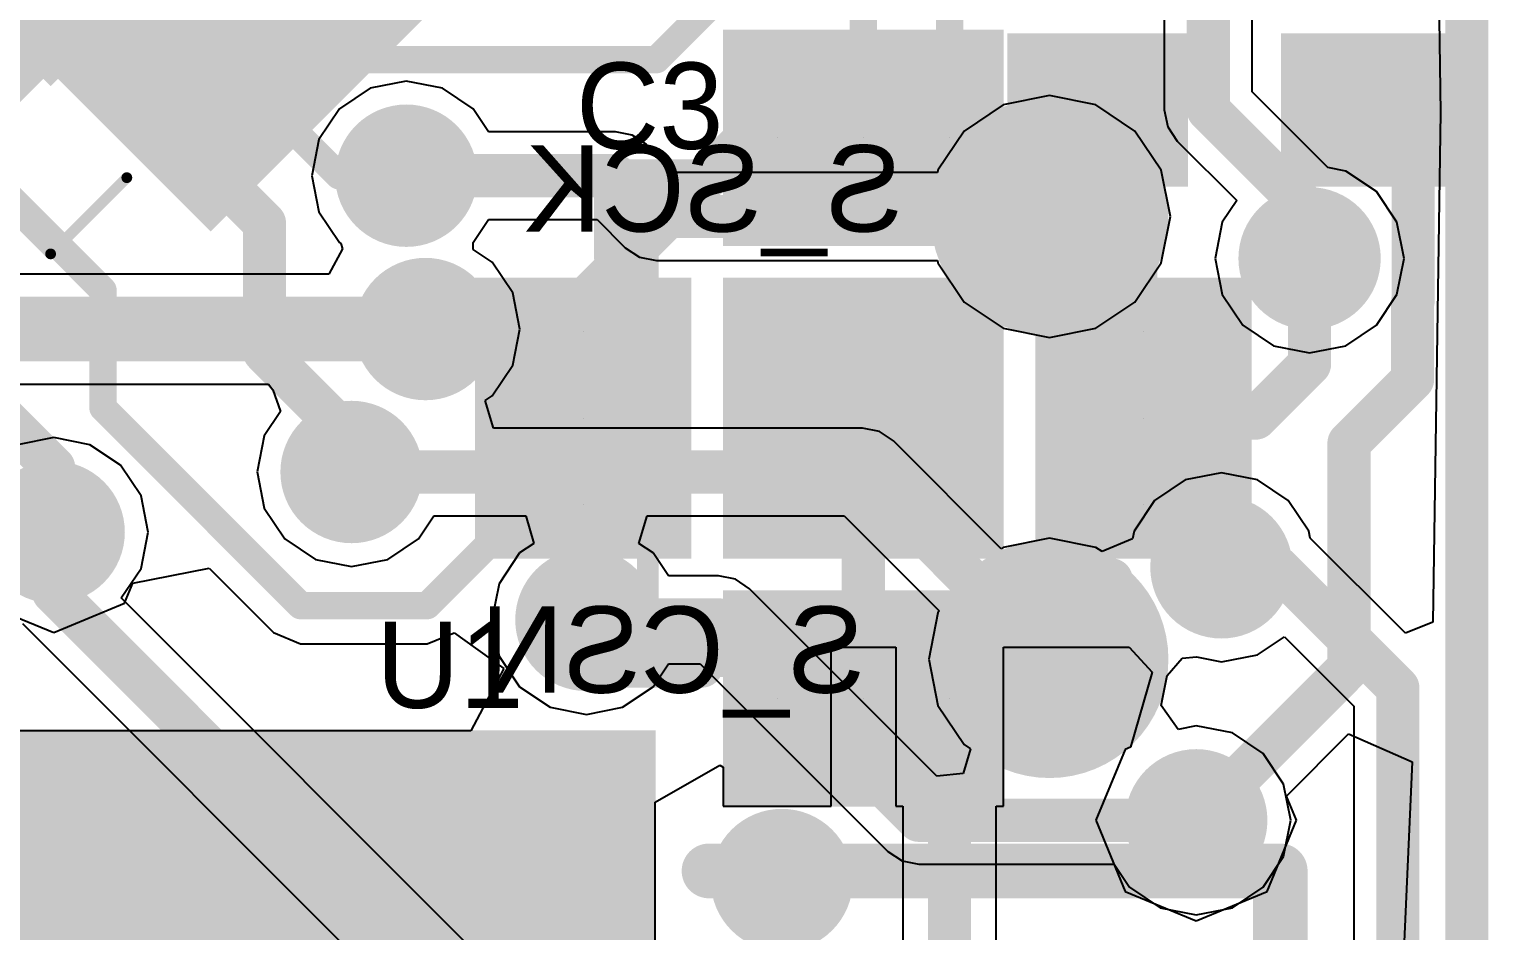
# Model space of a CAD drawing. Header units: millimetres. Extents: x 60.9 to 81, y 34.2 to 64.9.
# Drawn here: x 74.12 to 80.97, y 45.14 to 49.32 of the extents above; entities that cross this region are included whole.
import ezdxf

# ---------------------------------------------------------------- set-up
doc = ezdxf.new("R2010")
doc.units = ezdxf.units.MM
for name, color, linetype in [('BottomLayer', 5, 'Continuous'), ('BottomOverlay', 54, 'Continuous'), ('BottomPaste', 16, 'Continuous'), ('BottomSolder', 6, 'Continuous'), ('KeepOutLayer', 6, 'Continuous'), ('Mechanical13', 56, 'Continuous'), ('Mechanical15', 56, 'Continuous'), ('MultiLayer', 9, 'Continuous'), ('PadHoleLayer', 156, 'Continuous'), ('TopLayer', 1, 'Continuous'), ('TopOverlay', 2, 'Continuous'), ('TopPaste', 8, 'Continuous'), ('TopSolder', 216, 'Continuous'), ('ViaHoleLayer', 16, 'Continuous')]:
    doc.layers.add(name, color=color, linetype=linetype)

# ---------------------------------------------------------------- blocks, each defined once
blk = doc.blocks.new('MAS_2')
at = {"layer": 'Mechanical13', "const_width": 0.1}
for points in [[(0.3, 0.55), (2.3, 0.55)], [(0.3, -1.4), (0.3, 0.55)], [(2.3, -1.4), (2.3, 0.55)], [(0.3, -1.4), (2.3, -1.4)]]:
    blk.add_lwpolyline(points, dxfattribs=at)
at = {"layer": 'Mechanical13', "const_width": 0.05}
for points in [[(0.275, 0.55, 1), (0.325, 0.55, 1)], [(0.275, 0.55, 1), (0.325, 0.55, 1)], [(2.275, 0.55, 1), (2.325, 0.55, 1)], [(2.275, 0.55, 1), (2.325, 0.55, 1)], [(0.275, -1.4, 1), (0.325, -1.4, 1)], [(0.275, -1.4, 1), (0.325, -1.4, 1)], [(2.275, -1.4, 1), (2.325, -1.4, 1)], [(2.275, -1.4, 1), (2.325, -1.4, 1)]]:
    blk.add_lwpolyline(points, format="xyb", close=True, dxfattribs=at)
at = {"layer": 'Mechanical15', "const_width": 0.1}
for points in [[(1.3, -0.9), (1.3, 0.1)], [(0.8, -0.4), (1.8, -0.4)]]:
    blk.add_lwpolyline(points, dxfattribs=at)
at = {"layer": 'Mechanical15', "const_width": 0.05}
for points in [[(1.275, 0.1, 1), (1.325, 0.1, 1)], [(0.775, -0.4, 1), (0.825, -0.4, 1)], [(1.775, -0.4, 1), (1.825, -0.4, 1)], [(1.275, -0.9, 1), (1.325, -0.9, 1)]]:
    blk.add_lwpolyline(points, format="xyb", close=True, dxfattribs=at)
at = {"layer": 'PadHoleLayer'}
for points in [[(0.9, 0.9), (0.9, 0.9), (0.9, 0.9), (0.9, 0.9)], [(1.3, 0.9), (1.3, 0.9), (1.3, 0.9), (1.3, 0.9)], [(1.7, 0.9), (1.7, 0.9), (1.7, 0.9), (1.7, 0.9)], [(0, 0), (0, 0), (0, 0), (0, 0)], [(2.6, 0), (2.6, 0), (2.6, 0), (2.6, 0)], [(0, -0.4), (0, -0.4), (0, -0.4), (0, -0.4)], [(2.6, -0.4), (2.6, -0.4), (2.6, -0.4), (2.6, -0.4)], [(0, -0.8), (0, -0.8), (0, -0.8), (0, -0.8)], [(2.6, -0.8), (2.6, -0.8), (2.6, -0.8), (2.6, -0.8)], [(0.9, -1.7), (0.9, -1.7), (0.9, -1.7), (0.9, -1.7)], [(1.3, -1.7), (1.3, -1.7), (1.3, -1.7), (1.3, -1.7)], [(1.7, -1.7), (1.7, -1.7), (1.7, -1.7), (1.7, -1.7)]]:
    blk.add_lwpolyline(points, close=True, dxfattribs=at)
at = {"layer": 'TopLayer'}
for points in [[(0.75, 0.5), (1.05, 0.5), (0.75, 1.3), (1.05, 1.3)], [(1.15, 0.5), (1.45, 0.5), (1.15, 1.3), (1.45, 1.3)], [(1.55, 0.5), (1.85, 0.5), (1.55, 1.3), (1.85, 1.3)], [(0.4, -0.15), (0.4, 0.15), (-0.4, -0.15), (-0.4, 0.15)], [(0.75, -0.95), (1.85, -0.95), (0.75, 0.15), (1.85, 0.15)], [(3, -0.15), (3, 0.15), (2.2, -0.15), (2.2, 0.15)], [(0.4, -0.55), (0.4, -0.25), (-0.4, -0.55), (-0.4, -0.25)], [(3, -0.55), (3, -0.25), (2.2, -0.55), (2.2, -0.25)], [(0.4, -0.95), (0.4, -0.65), (-0.4, -0.95), (-0.4, -0.65)], [(3, -0.95), (3, -0.65), (2.2, -0.95), (2.2, -0.65)], [(0.75, -2.1), (1.05, -2.1), (0.75, -1.3), (1.05, -1.3)], [(1.15, -2.1), (1.45, -2.1), (1.15, -1.3), (1.45, -1.3)], [(1.55, -2.1), (1.85, -2.1), (1.55, -1.3), (1.85, -1.3)]]:
    blk.add_solid(points, dxfattribs=at)
at = {"layer": 'TopOverlay', "const_width": 0.2}
for points in [[(0.15, 0.7), (0.55, 0.7)], [(0.15, 0.35), (0.15, 0.7)], [(2.05, 0.7), (2.45, 0.7)], [(2.45, 0.35), (2.45, 0.7)], [(0.15, -1.55), (0.15, -1.15)], [(2.45, -1.55), (2.45, -1.15)], [(0.15, -1.55), (0.55, -1.55)], [(2.05, -1.55), (2.45, -1.55)]]:
    blk.add_lwpolyline(points, dxfattribs=at)
at = {"layer": 'TopOverlay', "const_width": 0.1}
for points in [[(0.1, 0.7, 1), (0.2, 0.7, 1)], [(0.1, 0.7, 1), (0.2, 0.7, 1)], [(0.5, 0.7, 1), (0.6, 0.7, 1)], [(2, 0.7, 1), (2.1, 0.7, 1)], [(2.4, 0.7, 1), (2.5, 0.7, 1)], [(2.4, 0.7, 1), (2.5, 0.7, 1)], [(0.1, 0.35, 1), (0.2, 0.35, 1)], [(2.4, 0.35, 1), (2.5, 0.35, 1)], [(0.1, -1.15, 1), (0.2, -1.15, 1)], [(2.4, -1.15, 1), (2.5, -1.15, 1)], [(0.1, -1.55, 1), (0.2, -1.55, 1)], [(0.1, -1.55, 1), (0.2, -1.55, 1)], [(0.5, -1.55, 1), (0.6, -1.55, 1)], [(2, -1.55, 1), (2.1, -1.55, 1)], [(2.4, -1.55, 1), (2.5, -1.55, 1)], [(2.4, -1.55, 1), (2.5, -1.55, 1)]]:
    blk.add_lwpolyline(points, format="xyb", close=True, dxfattribs=at)
at = {"layer": 'TopPaste'}
for points in [[(0.75, 0.5), (1.05, 0.5), (0.75, 1.3), (1.05, 1.3)], [(1.15, 0.5), (1.45, 0.5), (1.15, 1.3), (1.45, 1.3)], [(1.55, 0.5), (1.85, 0.5), (1.55, 1.3), (1.85, 1.3)], [(0.4, -0.15), (0.4, 0.15), (-0.4, -0.15), (-0.4, 0.15)], [(0.75, -0.95), (1.85, -0.95), (0.75, 0.15), (1.85, 0.15)], [(3, -0.15), (3, 0.15), (2.2, -0.15), (2.2, 0.15)], [(0.4, -0.55), (0.4, -0.25), (-0.4, -0.55), (-0.4, -0.25)], [(3, -0.55), (3, -0.25), (2.2, -0.55), (2.2, -0.25)], [(0.4, -0.95), (0.4, -0.65), (-0.4, -0.95), (-0.4, -0.65)], [(3, -0.95), (3, -0.65), (2.2, -0.95), (2.2, -0.65)], [(0.75, -2.1), (1.05, -2.1), (0.75, -1.3), (1.05, -1.3)], [(1.15, -2.1), (1.45, -2.1), (1.15, -1.3), (1.45, -1.3)], [(1.55, -2.1), (1.85, -2.1), (1.55, -1.3), (1.85, -1.3)]]:
    blk.add_solid(points, dxfattribs=at)
at = {"layer": 'TopSolder'}
for points in [[(0.6484, 0.3984), (1.1516, 0.3984), (0.6484, 1.4016), (1.1516, 1.4016)], [(1.0484, 0.3984), (1.5516, 0.3984), (1.0484, 1.4016), (1.5516, 1.4016)], [(1.4484, 0.3984), (1.9516, 0.3984), (1.4484, 1.4016), (1.9516, 1.4016)], [(0.5016, -0.2516), (0.5016, 0.2516), (-0.5016, -0.2516), (-0.5016, 0.2516)], [(0.6484, -1.0516), (1.9516, -1.0516), (0.6484, 0.2516), (1.9516, 0.2516)], [(3.1016, -0.2516), (3.1016, 0.2516), (2.0984, -0.2516), (2.0984, 0.2516)], [(0.5016, -0.6516), (0.5016, -0.1484), (-0.5016, -0.6516), (-0.5016, -0.1484)], [(3.1016, -0.6516), (3.1016, -0.1484), (2.0984, -0.6516), (2.0984, -0.1484)], [(0.5016, -1.0516), (0.5016, -0.5484), (-0.5016, -1.0516), (-0.5016, -0.5484)], [(3.1016, -1.0516), (3.1016, -0.5484), (2.0984, -1.0516), (2.0984, -0.5484)], [(0.6484, -2.2016), (1.1516, -2.2016), (0.6484, -1.1984), (1.1516, -1.1984)], [(1.0484, -2.2016), (1.5516, -2.2016), (1.0484, -1.1984), (1.5516, -1.1984)], [(1.4484, -2.2016), (1.9516, -2.2016), (1.4484, -1.1984), (1.9516, -1.1984)]]:
    blk.add_solid(points, dxfattribs=at)
blk = doc.blocks.new('0402_15')
at = {"layer": 'TopLayer'}
for points in [[(-0.9525, -0.254), (-0.3175, -0.254), (-0.9525, 0.254), (-0.3175, 0.254)], [(0.3175, -0.254), (0.9525, -0.254), (0.3175, 0.254), (0.9525, 0.254)]]:
    blk.add_solid(points, dxfattribs=at)
at = {"layer": 'TopPaste'}
for points in [[(-0.9525, -0.254), (-0.3175, -0.254), (-0.9525, 0.254), (-0.3175, 0.254)], [(0.3175, -0.254), (0.9525, -0.254), (0.3175, 0.254), (0.9525, 0.254)]]:
    blk.add_solid(points, dxfattribs=at)
at = {"layer": 'TopSolder'}
for points in [[(-1.0541, -0.3556), (-0.2159, -0.3556), (-1.0541, 0.3556), (-0.2159, 0.3556)], [(0.2159, -0.3556), (1.0541, -0.3556), (0.2159, 0.3556), (1.0541, 0.3556)]]:
    blk.add_solid(points, dxfattribs=at)
blk = doc.blocks.new('EM9304V01_QFN28_4X4_17')
at = {"layer": 'TopLayer'}
for points in [[(2.35, -0.515), (2.35, -0.285), (1.55, -0.515), (1.55, -0.285)], [(2.35, -0.9), (2.35, -0.7), (1.55, -0.9), (1.55, -0.7)], [(2.35, -1.3), (2.35, -1.1), (1.55, -1.3), (1.55, -1.1)]]:
    blk.add_solid(points, dxfattribs=at)
at = {"layer": 'TopOverlay', "const_width": 0.05}
for points in [[(2, -2), (2, -1.5001)], [(1.5, -2), (2, -2)]]:
    blk.add_lwpolyline(points, dxfattribs=at)
at = {"layer": 'TopOverlay', "const_width": 0.025}
for points in [[(1.9875, -1.5001, 1), (2.0125, -1.5001, 1)], [(1.9875, -2, 1), (2.0125, -2, 1)], [(1.9875, -2, 1), (2.0125, -2, 1)]]:
    blk.add_lwpolyline(points, format="xyb", close=True, dxfattribs=at)
at = {"layer": 'TopPaste'}
for points in [[(2.35, -0.515), (2.35, -0.285), (1.55, -0.515), (1.55, -0.285)], [(2.35, -0.9), (2.35, -0.7), (1.55, -0.9), (1.55, -0.7)], [(2.35, -1.3), (2.35, -1.1), (1.55, -1.3), (1.55, -1.1)]]:
    blk.add_solid(points, dxfattribs=at)
at = {"layer": 'TopSolder'}
for points in [[(-1.45, -1.45), (1.45, -1.45), (-1.45, 1.45), (1.45, 1.45)], [(-1.3016, -1.3016), (1.3016, -1.3016), (-1.3016, 1.3016), (1.3016, 1.3016)], [(2.4516, -0.2016), (2.4516, 0.2016), (1.4484, -0.2016), (1.4484, 0.2016)], [(2.4516, -0.6166), (2.4516, -0.1834), (1.4484, -0.6166), (1.4484, -0.1834)], [(2.4516, -1.0016), (2.4516, -0.5984), (1.4484, -1.0016), (1.4484, -0.5984)], [(2.4516, -1.4016), (2.4516, -0.9984), (1.4484, -1.4016), (1.4484, -0.9984)], [(0.9984, -2.4516), (1.4016, -2.4516), (0.9984, -1.4484), (1.4016, -1.4484)]]:
    blk.add_solid(points, dxfattribs=at)
blk = doc.blocks.new('TP_18')
at = {"layer": 'BottomLayer', "const_width": 0.45}
blk.add_lwpolyline([(-0.1728, 0, 1), (0.2772, 0, 1)], format="xyb", close=True, dxfattribs=at)
at = {"layer": 'BottomPaste', "const_width": 0.45}
blk.add_lwpolyline([(-0.1728, 0, 1), (0.2772, 0, 1)], format="xyb", close=True, dxfattribs=at)
at = {"layer": 'BottomSolder', "const_width": 0.5516}
blk.add_lwpolyline([(-0.2236, 0, 1), (0.328, 0, 1)], format="xyb", close=True, dxfattribs=at)
blk = doc.blocks.new('BUZZER_9X9_28')
at = {"layer": 'TopLayer'}
blk.add_solid([(-0.65, -1.75), (0.65, -1.75), (-0.65, 1.75), (0.65, 1.75)], dxfattribs=at)
at = {"layer": 'TopOverlay', "const_width": 0.254}
for points in [[(-0.1, 2.1), (-0.1, 4.75)], [(8.9, 4.75), (-0.1, 4.75)]]:
    blk.add_lwpolyline(points, dxfattribs=at)
at = {"layer": 'TopOverlay', "const_width": 0.127}
for points in [[(-0.1635, 4.75, 1), (-0.0365, 4.75, 1)], [(-0.1635, 4.75, 1), (-0.0365, 4.75, 1)], [(-0.1635, 2.1, 1), (-0.0365, 2.1, 1)]]:
    blk.add_lwpolyline(points, format="xyb", close=True, dxfattribs=at)
at = {"layer": 'TopPaste'}
blk.add_solid([(-0.65, -1.75), (0.65, -1.75), (-0.65, 1.75), (0.65, 1.75)], dxfattribs=at)
at = {"layer": 'TopSolder'}
blk.add_solid([(-0.7516, -1.8516), (0.7516, -1.8516), (-0.7516, 1.8516), (0.7516, 1.8516)], dxfattribs=at)
blk = doc.blocks.new('TP_30')
at = {"layer": 'BottomLayer', "const_width": 0.45}
blk.add_lwpolyline([(-5.6469, 3.175, 1), (-5.1969, 3.175, 1)], format="xyb", close=True, dxfattribs=at)
at = {"layer": 'BottomPaste', "const_width": 0.45}
blk.add_lwpolyline([(-5.6469, 3.175, 1), (-5.1969, 3.175, 1)], format="xyb", close=True, dxfattribs=at)
at = {"layer": 'BottomSolder', "const_width": 0.5516}
blk.add_lwpolyline([(-5.6977, 3.175, 1), (-5.1461, 3.175, 1)], format="xyb", close=True, dxfattribs=at)

msp = doc.modelspace()

# ---------------------------------------------------------------- linework, layer by layer
at = {"layer": 'BottomLayer'}
for p, q in [((80.6446, 50.3672), (80.6662, 48.9381)), ((79.7922, 49.0344), (79.7922, 50.0948)), ((79.3843, 49.982), (79.3843, 48.9499)), ((75.6993, 49.0504), (75.557, 48.9553)), ((75.8672, 49.0838), (75.6993, 49.0504)), ((76.035, 49.0504), (75.8672, 49.0838)), ((76.1773, 48.9553), (76.035, 49.0504)), ((80.1433, 48.6833), (79.7922, 49.0344)), ((78.6371, 48.9736), (78.4551, 48.852)), ((78.8517, 49.0163), (78.6371, 48.9736)), ((79.0663, 48.9736), (78.8517, 49.0163)), ((79.2482, 48.852), (79.0663, 48.9736)), ((75.557, 48.9553), (75.4619, 48.813)), ((76.2483, 48.8491), (76.1773, 48.9553)), ((79.3843, 48.9499), (79.3999, 48.8719)), ((80.6662, 48.9381), (80.6305, 46.5748)), ((76.8378, 48.8491), (76.2483, 48.8491)), ((76.9159, 48.8335), (76.8378, 48.8491)), ((76.982, 48.7893), (76.9159, 48.8335)), ((78.4551, 48.852), (78.3336, 48.6701)), ((79.3698, 48.6701), (79.2482, 48.852)), ((79.3999, 48.8719), (79.4441, 48.8057)), ((75.4619, 48.813), (75.4285, 48.6451)), ((77.1119, 48.6594), (76.982, 48.7893)), ((79.4441, 48.8057), (79.72, 48.5298)), ((75.4285, 48.6451), (75.4619, 48.4773)), ((78.3315, 48.6594), (77.1119, 48.6594)), ((78.3336, 48.6701), (78.3315, 48.6594)), ((79.4124, 48.4555), (79.3698, 48.6701)), ((80.226, 48.6668), (80.1433, 48.6833)), ((80.3683, 48.5718), (80.226, 48.6668)), ((80.4634, 48.4295), (80.3683, 48.5718)), ((79.72, 48.5298), (79.6529, 48.4295)), ((75.4619, 48.4773), (75.557, 48.335)), ((76.1773, 48.335), (76.2483, 48.4412)), ((76.2483, 48.4412), (76.7534, 48.4412)), ((76.7534, 48.4412), (76.8833, 48.3113)), ((79.3698, 48.2409), (79.4124, 48.4555)), ((79.6529, 48.4295), (79.6195, 48.2616)), ((80.4968, 48.2616), (80.4634, 48.4295)), ((75.5718, 48.3056), (75.5077, 48.1888)), ((75.557, 48.335), (75.5639, 48.3304)), ((75.5639, 48.3304), (75.5718, 48.3056)), ((76.1773, 48.3035), (76.1773, 48.335)), ((76.2662, 48.2441), (76.1773, 48.3035)), ((76.8833, 48.3113), (76.9494, 48.2671)), ((76.3613, 48.1018), (76.2662, 48.2441)), ((76.9494, 48.2671), (77.0275, 48.2516)), ((77.0275, 48.2516), (78.3315, 48.2516)), ((78.3315, 48.2516), (78.3336, 48.2409)), ((78.3336, 48.2409), (78.4551, 48.059)), ((79.2482, 48.059), (79.3698, 48.2409)), ((79.6195, 48.2616), (79.6529, 48.0937)), ((80.4634, 48.0937), (80.4968, 48.2616)), ((75.5077, 48.1888), (73.8056, 48.1888)), ((76.3947, 47.9339), (76.3613, 48.1018)), ((79.6529, 48.0937), (79.748, 47.9514)), ((80.3683, 47.9514), (80.4634, 48.0937)), ((78.4551, 48.059), (78.6371, 47.9374)), ((79.0663, 47.9374), (79.2482, 48.059)), ((78.6371, 47.9374), (78.8517, 47.8947)), ((78.8517, 47.8947), (79.0663, 47.9374)), ((79.748, 47.9514), (79.8903, 47.8564)), ((80.226, 47.8564), (80.3683, 47.9514)), ((76.3613, 47.7661), (76.3947, 47.9339)), ((79.8903, 47.8564), (80.0582, 47.823)), ((80.0582, 47.823), (80.226, 47.8564)), ((76.2662, 47.6238), (76.3613, 47.7661)), ((73.8056, 47.679), (75.2273, 47.679)), ((75.2273, 47.679), (75.2477, 47.6526)), ((75.2477, 47.6526), (75.2836, 47.552)), ((76.2335, 47.6019), (76.2662, 47.6238)), ((76.272, 47.4749), (76.2335, 47.6019)), ((75.2836, 47.552), (75.2079, 47.4389)), ((77.984, 47.4749), (76.272, 47.4749)), ((78.062, 47.4594), (77.984, 47.4749)), ((78.1282, 47.4152), (78.062, 47.4594)), ((74.2311, 47.4305), (74.0633, 47.3971)), ((74.399, 47.3971), (74.2311, 47.4305)), ((74.5413, 47.302), (74.399, 47.3971)), ((75.2079, 47.4389), (75.1745, 47.271)), ((78.628, 46.9154), (78.1282, 47.4152)), ((74.6364, 47.1597), (74.5413, 47.302)), ((75.1745, 47.271), (75.2079, 47.1031)), ((79.6492, 47.2677), (79.4814, 47.2343)), ((79.8171, 47.2343), (79.6492, 47.2677)), ((79.4814, 47.2343), (79.3391, 47.1392)), ((79.9594, 47.1392), (79.8171, 47.2343)), ((74.6698, 46.9919), (74.6364, 47.1597)), ((79.3391, 47.1392), (79.244, 46.9969)), ((80.0545, 46.9969), (79.9594, 47.1392)), ((75.2079, 47.1031), (75.303, 46.9608)), ((75.9233, 46.9608), (75.9943, 47.0671)), ((75.9943, 47.0671), (76.4211, 47.0671)), ((76.4211, 47.0671), (76.4596, 46.9401)), ((76.9461, 46.9401), (76.9846, 47.0671)), ((76.9846, 47.0671), (77.8995, 47.0671)), ((77.8995, 47.0671), (78.3396, 46.627)), ((74.6364, 46.824), (74.6698, 46.9919)), ((79.244, 46.9969), (79.2367, 46.9603)), ((80.0608, 46.9649), (80.0545, 46.9969)), ((75.303, 46.9608), (75.4453, 46.8658)), ((75.781, 46.8658), (75.9233, 46.9608)), ((76.4596, 46.9401), (76.3927, 46.8954)), ((77.013, 46.8954), (76.9461, 46.9401)), ((78.6371, 46.9214), (78.628, 46.9154)), ((78.8517, 46.9641), (78.6371, 46.9214)), ((79.0663, 46.9214), (78.8517, 46.9641)), ((79.0956, 46.9018), (79.0663, 46.9214)), ((79.2367, 46.9603), (79.0956, 46.9018)), ((80.5027, 46.523), (80.0608, 46.9649)), ((75.4453, 46.8658), (75.6132, 46.8324)), ((75.6132, 46.8324), (75.781, 46.8658)), ((76.3927, 46.8954), (76.2976, 46.7531)), ((77.084, 46.7891), (77.013, 46.8954)), ((74.5449, 46.6871), (74.6364, 46.824)), ((77.3159, 46.7891), (77.084, 46.7891)), ((77.3939, 46.7736), (77.3159, 46.7891)), ((77.4601, 46.7294), (77.3939, 46.7736)), ((76.2976, 46.7531), (76.2642, 46.5852)), ((78.329, 45.8605), (77.4601, 46.7294)), ((76.6248, 44.6072), (74.5449, 46.6871)), ((74.0869, 46.5683), (76.3961, 44.2591)), ((76.2642, 46.5852), (76.2976, 46.4173)), ((78.3336, 46.6179), (78.2909, 46.4033)), ((78.3396, 46.627), (78.3336, 46.6179)), ((80.6305, 46.5748), (80.5027, 46.523)), ((79.8171, 46.4238), (79.9418, 46.5071)), ((79.9418, 46.5071), (80.2642, 46.1848)), ((76.2976, 46.4173), (76.3927, 46.275)), ((77.013, 46.275), (77.084, 46.3813)), ((77.084, 46.3813), (77.2314, 46.3813)), ((77.2314, 46.3813), (78.1013, 45.5114)), ((78.2909, 46.4033), (78.3336, 46.1887)), ((79.3973, 46.3272), (79.4675, 46.4078)), ((79.4675, 46.4078), (79.5341, 46.4133)), ((79.5341, 46.4133), (79.6492, 46.3904)), ((79.6492, 46.3904), (79.8171, 46.4238)), ((79.3698, 46.1887), (79.3973, 46.3272)), ((76.3927, 46.275), (76.535, 46.18)), ((76.8707, 46.18), (77.013, 46.275)), ((76.535, 46.18), (76.7028, 46.1466)), ((76.7028, 46.1466), (76.8707, 46.18)), ((78.3336, 46.1887), (78.4551, 46.0068)), ((79.4481, 46.0774), (79.3698, 46.1887)), ((80.2642, 46.1848), (80.2642, 44.6869)), ((79.5324, 46.0942), (79.4481, 46.0774)), ((79.7002, 46.0608), (79.5324, 46.0942)), ((79.8425, 45.9657), (79.7002, 46.0608)), ((78.4855, 45.9865), (78.4512, 45.8734)), ((78.4551, 46.0068), (78.4855, 45.9865)), ((79.9376, 45.8234), (79.8425, 45.9657)), ((78.4512, 45.8734), (78.329, 45.8605)), ((79.971, 45.6556), (79.9376, 45.8234)), ((79.9376, 45.4877), (79.971, 45.6556)), ((78.1013, 45.5114), (78.1675, 45.4672)), ((79.8425, 45.3454), (79.9376, 45.4877)), ((78.1675, 45.4672), (78.2455, 45.4516)), ((78.2455, 45.4516), (79.1512, 45.4516)), ((79.1512, 45.4516), (79.2222, 45.3454)), ((79.2222, 45.3454), (79.3645, 45.2503)), ((79.7002, 45.2503), (79.8425, 45.3454)), ((79.3645, 45.2503), (79.5324, 45.2169)), ((79.5324, 45.2169), (79.7002, 45.2503))]:
    msp.add_line(p, q, dxfattribs=at)
for points, const_width in [([(79.5883, 48.9499), (79.5883, 50.1793)], 0.2), ([(79.5883, 48.9499), (80.0582, 48.48)], 0.2), ([(75.8672, 48.6451), (76.8378, 48.6451)], 0.2), ([(76.8378, 48.6451), (77.0275, 48.4555)], 0.2), ([(77.0275, 48.4555), (78.8517, 48.4555)], 0.2), ([(80.0582, 48.2616), (80.0582, 48.48)], 0.2), ([(73.6447, 47.9339), (75.9561, 47.9339)], 0.3), ([(75.6132, 47.271), (77.984, 47.271)], 0.2), ([(77.984, 47.271), (78.8517, 46.4033)], 0.2), ([(74.2311, 46.7125), (74.2311, 46.9919)], 0.2), ([(79.6492, 46.829), (79.9083, 46.829)], 0.2), ([(79.9083, 46.829), (80.4681, 46.2692)], 0.2), ([(74.2311, 46.7125), (76.5403, 44.4033)], 0.2), ([(76.7028, 46.5852), (77.3159, 46.5852)], 0.2), ([(77.3159, 46.5852), (78.2455, 45.6556)], 0.2), ([(80.4681, 44.6025), (80.4681, 46.2692)], 0.2), ([(78.2455, 45.6556), (79.5324, 45.6556)], 0.2)]:
    msp.add_lwpolyline(points, dxfattribs=dict(at, const_width=const_width))
for points, const_width in [([(79.5383, 48.9499, 1), (79.6383, 48.9499, 1)], 0.1), ([(79.5383, 48.9499, 1), (79.6383, 48.9499, 1)], 0.1), ([(75.7021, 48.6451, 1), (76.0323, 48.6451, 1)], 0.3302), ([(75.8172, 48.6451, 1), (75.9172, 48.6451, 1)], 0.1), ([(76.7878, 48.6451, 1), (76.8878, 48.6451, 1)], 0.1), ([(76.7878, 48.6451, 1), (76.8878, 48.6451, 1)], 0.1), ([(76.9775, 48.4555, 1), (77.0775, 48.4555, 1)], 0.1), ([(76.9775, 48.4555, 1), (77.0775, 48.4555, 1)], 0.1), ([(78.8017, 48.4555, 1), (78.9017, 48.4555, 1)], 0.1), ([(79.8931, 48.2616, 1), (80.2233, 48.2616, 1)], 0.3302), ([(80.0082, 48.48, 1), (80.1082, 48.48, 1)], 0.1), ([(80.0082, 48.48, 1), (80.1082, 48.48, 1)], 0.1), ([(80.0082, 48.2616, 1), (80.1082, 48.2616, 1)], 0.1), ([(75.791, 47.9339, 1), (76.1212, 47.9339, 1)], 0.3302), ([(75.8811, 47.9339, 1), (76.0311, 47.9339, 1)], 0.15), ([(75.4481, 47.271, 1), (75.7783, 47.271, 1)], 0.3302), ([(74.066, 46.9919, 1), (74.3962, 46.9919, 1)], 0.3302), ([(75.5632, 47.271, 1), (75.6632, 47.271, 1)], 0.1), ([(77.934, 47.271, 1), (78.034, 47.271, 1)], 0.1), ([(77.934, 47.271, 1), (78.034, 47.271, 1)], 0.1), ([(79.4841, 46.829, 1), (79.8143, 46.829, 1)], 0.3302), ([(74.1811, 46.9919, 1), (74.2811, 46.9919, 1)], 0.1), ([(76.5377, 46.5852, 1), (76.8679, 46.5852, 1)], 0.3302), ([(79.5992, 46.829, 1), (79.6992, 46.829, 1)], 0.1), ([(79.8583, 46.829, 1), (79.9583, 46.829, 1)], 0.1), ([(79.8583, 46.829, 1), (79.9583, 46.829, 1)], 0.1), ([(74.1811, 46.7125, 1), (74.2811, 46.7125, 1)], 0.1), ([(74.1811, 46.7125, 1), (74.2811, 46.7125, 1)], 0.1), ([(76.6528, 46.5852, 1), (76.7528, 46.5852, 1)], 0.1), ([(77.2659, 46.5852, 1), (77.3659, 46.5852, 1)], 0.1), ([(77.2659, 46.5852, 1), (77.3659, 46.5852, 1)], 0.1), ([(78.8017, 46.4033, 1), (78.9017, 46.4033, 1)], 0.1), ([(80.4181, 46.2692, 1), (80.5181, 46.2692, 1)], 0.1), ([(80.4181, 46.2692, 1), (80.5181, 46.2692, 1)], 0.1), ([(79.3673, 45.6556, 1), (79.6975, 45.6556, 1)], 0.3302), ([(78.1955, 45.6556, 1), (78.2955, 45.6556, 1)], 0.1), ([(78.1955, 45.6556, 1), (78.2955, 45.6556, 1)], 0.1), ([(79.4824, 45.6556, 1), (79.5824, 45.6556, 1)], 0.1), ([(77.4445, 45.3787, 1), (77.7747, 45.3787, 1)], 0.3302)]:
    msp.add_lwpolyline(points, format="xyb", close=True, dxfattribs=dict(at, const_width=const_width))
at = {"layer": 'KeepOutLayer', "const_width": 0.2}
msp.add_lwpolyline([(80.1588, 61.0251, -0.058605), (80.1588, 36.8511)], format="xyb", dxfattribs=at)
at = {"layer": 'MultiLayer', "const_width": 0.3302}
for points in [[(75.7021, 48.6451, 1), (76.0323, 48.6451, 1)], [(79.8931, 48.2616, 1), (80.2233, 48.2616, 1)], [(75.791, 47.9339, 1), (76.1212, 47.9339, 1)], [(75.4481, 47.271, 1), (75.7783, 47.271, 1)], [(74.066, 46.9919, 1), (74.3962, 46.9919, 1)], [(79.4841, 46.829, 1), (79.8143, 46.829, 1)], [(76.5377, 46.5852, 1), (76.8679, 46.5852, 1)], [(79.3673, 45.6556, 1), (79.6975, 45.6556, 1)], [(77.4445, 45.3787, 1), (77.7747, 45.3787, 1)]]:
    msp.add_lwpolyline(points, format="xyb", close=True, dxfattribs=at)
at = {"layer": 'TopLayer'}
for p, q in [((74.5987, 46.755), (74.9525, 46.8254)), ((74.9525, 46.8254), (75.2518, 46.5261)), ((74.5604, 46.6626), (74.5987, 46.755)), ((73.9019, 46.6626), (74.2311, 46.5262)), ((74.2311, 46.5262), (74.5604, 46.6626)), ((75.2518, 46.5261), (75.3769, 46.4743)), ((75.9637, 46.4743), (76.0898, 46.5254)), ((76.0898, 46.5254), (76.3198, 46.3595)), ((75.3769, 46.4743), (75.9637, 46.4743)), ((77.8378, 45.7209), (77.8378, 46.458)), ((77.8378, 46.458), (78.1378, 46.458)), ((78.1378, 46.458), (78.1378, 45.7209)), ((78.6378, 45.7209), (78.6378, 46.458)), ((78.6378, 46.458), (79.2217, 46.458)), ((79.2217, 46.458), (79.2217, 46.458)), ((79.2217, 46.458), (79.2217, 46.458)), ((79.2217, 46.458), (79.3272, 46.3428)), ((76.3198, 46.3595), (76.1665, 46.071)), ((79.3272, 46.3428), (79.2278, 45.995)), ((76.1665, 46.071), (73.322, 46.071)), ((79.9513, 45.7683), (80.2393, 46.0564)), ((80.2393, 46.0564), (80.534, 45.9267)), ((79.2031, 45.9848), (79.0667, 45.6556)), ((79.2278, 45.995), (79.2031, 45.9848)), ((77.022, 45.7402), (77.322, 45.9109)), ((77.322, 45.9109), (77.3378, 45.9015)), ((77.3378, 45.9015), (77.3378, 45.7209)), ((80.534, 45.9267), (80.2725, 39.9371)), ((79.998, 45.6556), (79.9513, 45.7683)), ((77.022, 44.571), (77.022, 45.7402)), ((77.3378, 45.7209), (77.8378, 45.7209)), ((78.1378, 45.7209), (78.1714, 45.7209)), ((78.1714, 45.7209), (78.1714, 45.0223)), ((78.6043, 44.9327), (78.6043, 45.7209)), ((78.6043, 45.7209), (78.6378, 45.7209)), ((79.0667, 45.6556), (79.2031, 45.3263)), ((79.8616, 45.3263), (79.998, 45.6556)), ((79.2031, 45.3263), (79.5324, 45.1899)), ((79.5324, 45.1899), (79.8616, 45.3263))]:
    msp.add_line(p, q, dxfattribs=at)
for points, const_width in [([(77.9879, 48.8209), (77.9879, 50.1867)], 0.127), ([(77.0289, 49.1836), (77.7045, 49.8592)], 0.127), ([(75.313, 49.4526), (75.5819, 49.1836)], 0.127), ([(78.3878, 49.0209), (78.3878, 49.4335)], 0.127), ([(75.5819, 49.1836), (77.0289, 49.1836)], 0.127), ([(75.0301, 49.1697), (75.5547, 48.6451)], 0.127), ([(77.5878, 48.9623), (77.5878, 49.0209)], 0.2), ([(78.966, 48.6111), (78.966, 49.0846)], 0.127), ([(76.6878, 48.0623), (77.5878, 48.9623)], 0.2), ([(74.7473, 48.8869), (75.2093, 48.4249)], 0.2), ([(80.5384, 48.0627), (80.5384, 48.9092)], 0.2), ([(73.6866, 48.8869), (74.46, 48.1135)], 0.127), ([(75.5547, 48.6451), (75.8672, 48.6451)], 0.127), ([(78.966, 48.6111), (79.2879, 48.2893)], 0.127), ([(73.1189, 48.4038), (74.2311, 47.2916)], 0.2), ([(75.2093, 47.8273), (75.2093, 48.4249)], 0.2), ([(79.2879, 47.9209), (79.2879, 48.2893)], 0.127), ([(80.0582, 47.7714), (80.0582, 48.2616)], 0.2), ([(74.46, 47.5682), (74.46, 48.1135)], 0.127), ([(76.6878, 47.9209), (76.6878, 48.0623)], 0.2), ([(80.5362, 48.0605), (80.5384, 48.0627)], 0.2), ([(80.5362, 47.7005), (80.5362, 48.0605)], 0.2), ([(75.9561, 47.9339), (75.9691, 47.9209)], 0.2), ([(75.9691, 47.9209), (76.6878, 47.9209)], 0.2), ([(76.6878, 47.5209), (76.6878, 47.9209)], 0.2), ([(75.2093, 47.8273), (75.6132, 47.4234)], 0.2), ([(79.8077, 47.5209), (80.0582, 47.7714)], 0.2), ([(80.241, 47.4053), (80.5362, 47.7005)], 0.2), ([(74.46, 47.5682), (75.3769, 46.6512)], 0.127), ([(77.9878, 46.2474), (77.9878, 47.5209)], 0.2), ([(79.2879, 47.5209), (79.8077, 47.5209)], 0.2), ([(75.6132, 47.271), (75.6132, 47.4234)], 0.2), ([(80.241, 46.3642), (80.241, 47.4053)], 0.2), ([(74.2311, 46.9919), (74.2311, 47.2916)], 0.2), ([(75.9637, 46.6512), (76.4334, 47.1209)], 0.127), ([(76.4334, 47.1209), (76.6878, 47.1209)], 0.127), ([(79.5391, 46.9392), (79.6492, 46.829)], 0.127), ([(75.3769, 46.6512), (75.9637, 46.6512)], 0.127), ([(76.7435, 46.5954), (76.9179, 46.4209)], 0.2), ([(76.9179, 46.4209), (77.5878, 46.4209)], 0.2), ([(79.5324, 45.6556), (80.241, 46.3642)], 0.2), ([(78.3878, 44.9327), (78.3878, 46.2209)], 0.2), ([(75.172, 45.321), (76.2954, 44.1976)], 0.3)]:
    msp.add_lwpolyline(points, dxfattribs=dict(at, const_width=const_width))
for points, const_width in [([(75.5502, 49.1836, 1), (75.6137, 49.1836, 1)], 0.0635), ([(75.5502, 49.1836, 1), (75.6137, 49.1836, 1)], 0.0635), ([(76.9972, 49.1836, 1), (77.0607, 49.1836, 1)], 0.0635), ([(76.9972, 49.1836, 1), (77.0607, 49.1836, 1)], 0.0635), ([(74.9984, 49.1697, 1), (75.0619, 49.1697, 1)], 0.0635), ([(77.5378, 49.0209, 1), (77.6378, 49.0209, 1)], 0.1), ([(78.9342, 49.0846, 1), (78.9977, 49.0846, 1)], 0.0635), ([(77.5378, 48.9623, 1), (77.6378, 48.9623, 1)], 0.1), ([(77.5378, 48.9623, 1), (77.6378, 48.9623, 1)], 0.1), ([(78.3561, 49.0209, 1), (78.4196, 49.0209, 1)], 0.0635), ([(74.6973, 48.8869, 1), (74.7973, 48.8869, 1)], 0.1), ([(75.7021, 48.6451, 1), (76.0323, 48.6451, 1)], 0.3302), ([(80.4884, 48.9092, 1), (80.5884, 48.9092, 1)], 0.1), ([(77.9561, 48.8209, 1), (78.0196, 48.8209, 1)], 0.0635), ([(75.523, 48.6451, 1), (75.5865, 48.6451, 1)], 0.0635), ([(75.523, 48.6451, 1), (75.5865, 48.6451, 1)], 0.0635), ([(75.8354, 48.6451, 1), (75.8989, 48.6451, 1)], 0.0635), ([(78.9342, 48.6111, 1), (78.9977, 48.6111, 1)], 0.0635), ([(78.9342, 48.6111, 1), (78.9977, 48.6111, 1)], 0.0635), ([(79.8931, 48.2616, 1), (80.2233, 48.2616, 1)], 0.3302), ([(75.1593, 48.4249, 1), (75.2593, 48.4249, 1)], 0.1), ([(75.1593, 48.4249, 1), (75.2593, 48.4249, 1)], 0.1), ([(79.2561, 48.2893, 1), (79.3196, 48.2893, 1)], 0.0635), ([(79.2561, 48.2893, 1), (79.3196, 48.2893, 1)], 0.0635), ([(80.0082, 48.2616, 1), (80.1082, 48.2616, 1)], 0.1), ([(75.791, 47.9339, 1), (76.1212, 47.9339, 1)], 0.3302), ([(74.4283, 48.1135, 1), (74.4918, 48.1135, 1)], 0.0635), ([(74.4283, 48.1135, 1), (74.4918, 48.1135, 1)], 0.0635), ([(76.6378, 48.0623, 1), (76.7378, 48.0623, 1)], 0.1), ([(76.6378, 48.0623, 1), (76.7378, 48.0623, 1)], 0.1), ([(80.4862, 48.0605, 1), (80.5862, 48.0605, 1)], 0.1), ([(80.4862, 48.0605, 1), (80.5862, 48.0605, 1)], 0.1), ([(80.4884, 48.0627, 1), (80.5884, 48.0627, 1)], 0.1), ([(80.4884, 48.0627, 1), (80.5884, 48.0627, 1)], 0.1), ([(75.9061, 47.9339, 1), (76.0061, 47.9339, 1)], 0.1), ([(75.9191, 47.9209, 1), (76.0191, 47.9209, 1)], 0.1), ([(75.9191, 47.9209, 1), (76.0191, 47.9209, 1)], 0.1), ([(76.6378, 47.9209, 1), (76.7378, 47.9209, 1)], 0.1), ([(76.6378, 47.9209, 1), (76.7378, 47.9209, 1)], 0.1), ([(76.6378, 47.9209, 1), (76.7378, 47.9209, 1)], 0.1), ([(79.2561, 47.9209, 1), (79.3196, 47.9209, 1)], 0.0635), ([(75.1593, 47.8273, 1), (75.2593, 47.8273, 1)], 0.1), ([(75.1593, 47.8273, 1), (75.2593, 47.8273, 1)], 0.1), ([(80.0082, 47.7714, 1), (80.1082, 47.7714, 1)], 0.1), ([(80.0082, 47.7714, 1), (80.1082, 47.7714, 1)], 0.1), ([(80.4862, 47.7005, 1), (80.5862, 47.7005, 1)], 0.1), ([(80.4862, 47.7005, 1), (80.5862, 47.7005, 1)], 0.1), ([(74.4283, 47.5682, 1), (74.4918, 47.5682, 1)], 0.0635), ([(74.4283, 47.5682, 1), (74.4918, 47.5682, 1)], 0.0635), ([(75.4481, 47.271, 1), (75.7783, 47.271, 1)], 0.3302), ([(76.6378, 47.5209, 1), (76.7378, 47.5209, 1)], 0.1), ([(77.9378, 47.5209, 1), (78.0378, 47.5209, 1)], 0.1), ([(79.2379, 47.5209, 1), (79.3378, 47.5209, 1)], 0.1), ([(79.7577, 47.5209, 1), (79.8577, 47.5209, 1)], 0.1), ([(79.7577, 47.5209, 1), (79.8577, 47.5209, 1)], 0.1), ([(75.5632, 47.4234, 1), (75.6632, 47.4234, 1)], 0.1), ([(75.5632, 47.4234, 1), (75.6632, 47.4234, 1)], 0.1), ([(80.191, 47.4053, 1), (80.291, 47.4053, 1)], 0.1), ([(80.191, 47.4053, 1), (80.291, 47.4053, 1)], 0.1), ([(74.1811, 47.2916, 1), (74.2811, 47.2916, 1)], 0.1), ([(74.1811, 47.2916, 1), (74.2811, 47.2916, 1)], 0.1), ([(74.066, 46.9919, 1), (74.3962, 46.9919, 1)], 0.3302), ([(75.5632, 47.271, 1), (75.6632, 47.271, 1)], 0.1), ([(76.4016, 47.1209, 1), (76.4651, 47.1209, 1)], 0.0635), ([(76.4016, 47.1209, 1), (76.4651, 47.1209, 1)], 0.0635), ([(76.6561, 47.1209, 1), (76.7196, 47.1209, 1)], 0.0635), ([(79.4841, 46.829, 1), (79.8143, 46.829, 1)], 0.3302), ([(74.1811, 46.9919, 1), (74.2811, 46.9919, 1)], 0.1), ([(79.5073, 46.9392, 1), (79.5708, 46.9392, 1)], 0.0635), ([(76.5377, 46.5852, 1), (76.8679, 46.5852, 1)], 0.3302), ([(79.6175, 46.829, 1), (79.681, 46.829, 1)], 0.0635), ([(75.3452, 46.6512, 1), (75.4087, 46.6512, 1)], 0.0635), ([(75.3452, 46.6512, 1), (75.4087, 46.6512, 1)], 0.0635), ([(75.9319, 46.6512, 1), (75.9954, 46.6512, 1)], 0.0635), ([(75.9319, 46.6512, 1), (75.9954, 46.6512, 1)], 0.0635), ([(76.6935, 46.5954, 1), (76.7935, 46.5954, 1)], 0.1), ([(76.8679, 46.4209, 1), (76.9679, 46.4209, 1)], 0.1), ([(76.8679, 46.4209, 1), (76.9679, 46.4209, 1)], 0.1), ([(77.5378, 46.4209, 1), (77.6378, 46.4209, 1)], 0.1), ([(80.191, 46.3642, 1), (80.291, 46.3642, 1)], 0.1), ([(80.191, 46.3642, 1), (80.291, 46.3642, 1)], 0.1), ([(77.9378, 46.2474, 1), (78.0378, 46.2474, 1)], 0.1), ([(78.3378, 46.2209, 1), (78.4378, 46.2209, 1)], 0.1), ([(79.3673, 45.6556, 1), (79.6975, 45.6556, 1)], 0.3302), ([(79.4824, 45.6556, 1), (79.5824, 45.6556, 1)], 0.1), ([(77.4445, 45.3787, 1), (77.7747, 45.3787, 1)], 0.3302), ([(75.097, 45.321, 1), (75.247, 45.321, 1)], 0.15)]:
    msp.add_lwpolyline(points, format="xyb", close=True, dxfattribs=dict(at, const_width=const_width))
at = {"layer": 'ViaHoleLayer', "const_width": 0.127}
for points in [[(75.8037, 48.6451, 1), (75.9307, 48.6451, 1)], [(79.9947, 48.2616, 1), (80.1217, 48.2616, 1)], [(75.8926, 47.9339, 1), (76.0196, 47.9339, 1)], [(75.5497, 47.271, 1), (75.6767, 47.271, 1)], [(74.1676, 46.9919, 1), (74.2946, 46.9919, 1)], [(79.5857, 46.829, 1), (79.7127, 46.829, 1)], [(76.6393, 46.5852, 1), (76.7663, 46.5852, 1)], [(79.4689, 45.6556, 1), (79.5959, 45.6556, 1)], [(77.5461, 45.3787, 1), (77.6731, 45.3787, 1)]]:
    msp.add_lwpolyline(points, format="xyb", close=True, dxfattribs=at)

# ---------------------------------------------------------------- block references
for name, p, rotation in [('EM9304V01_QFN28_4X4_17', (74.217, 51.1109), 315), ('0402_15', (79.7102, 48.9499), 360), ('TP_18', (78.8517, 48.4033), 90), ('TP_30', (82.0267, 51.8252), 90), ('BUZZER_9X9_28', (75.172, 45.321), 270)]:
    msp.add_blockref(name, p, dxfattribs=dict(rotation=rotation))
msp.add_blockref('MAS_2', (76.6878, 47.9209))

# ---------------------------------------------------------------- texts
at = {"layer": 'BottomOverlay', "text_generation_flag": 2}
for s, p in [('S_SCK', (78.1709, 48.3861)), ('S_CSN', (77.9957, 46.2474))]:
    msp.add_text(s, height=0.4, dxfattribs=at).set_placement(p)
at = {"layer": 'TopOverlay'}
for s, p in [('C3', (76.6546, 48.7696)), ('U1', (75.7275, 46.1769))]:
    msp.add_text(s, height=0.4, dxfattribs=at).set_placement(p)

doc.saveas('drawing.dxf')
